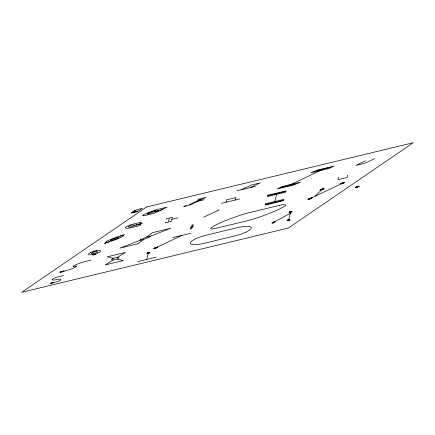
<?xml version="1.0" encoding="UTF-8"?>
<svg xmlns="http://www.w3.org/2000/svg" width="435" height="435" viewBox="0 0 435 435"><rect width="100%" height="100%" fill="white"/><g stroke="black" fill="none" stroke-linecap="round" stroke-linejoin="round"><path stroke-width="0.65" d="M93.019 254.518L92.856 255.155L95.14 254.605L95.308 253.958M93.835 251.316L94.003 250.669M96.124 250.756L96.287 250.12M146.704 259.456L148.368 252.931M165.447 222.22L165.289 222.834L171.385 221.366L172.423 217.288L166.328 218.756L166.175 219.37M168.492 221.486L169.22 218.636M226.059 202.226L226.684 199.779L235.824 197.577L235.199 200.024M274.643 202.074L276.736 193.847M288.584 220.072L290.662 211.916M338.55 177.252L337.924 179.698L347.065 177.496L347.69 175.049M315.321 196.142L322.09 189.279M143.827 239.332L138.134 243.758L119.853 248.162L140.113 240.234M146.704 237.097L152.397 232.671L170.678 228.266L150.456 236.183M356.319 187.365L357.053 186.865M113.23 259.961L105.101 264.969L123.382 260.57L116.939 259.075M117.336 257.428L125.459 252.414L107.184 256.819L113.638 258.314M290.265 211.905C290.694 212.568 291.88 210.991 289.759 212.117A1.637 0.288 -21.2 0 0 289.786 212.209L290.27 212.226A1.637 0.288 -21.2 0 0 290.602 212.16L290.749 212.122M272.832 222.497L272.517 222.736A1.637 0.288 -21.2 0 0 272.555 222.807L273.039 222.823A1.637 0.288 -21.2 0 0 273.37 222.758M273.43 222.513L290.335 213.21M343.014 183.032L342.72 183.048M107.043 242.295L104.471 243.518L109.299 241.757M119.826 236.21L122.371 234.998M122.077 235.672L124.655 234.449M186.164 205.402L183.722 206.565L189.818 205.097L206.087 197.349L199.997 198.817L197.555 199.98M189.209 204.667L200.6 199.246M241.479 189.676L251.245 185.027L260.38 182.825L250.62 187.474M155.86 247.814L181.895 235.417M289.264 185.294L322.101 169.661M365.607 160.792L355.841 165.436L364.981 163.234L374.747 158.59M310.166 198.599L342.709 183.108M155.529 247.836L154.969 248.135L155.85 247.868M156.029 247.803L156.306 247.651L155.893 247.7M321.759 189.307L321.199 189.606L322.585 189.247A1.637 0.288 -21.2 0 0 323.004 189.062L323.428 188.795L323.069 188.817A1.637 0.288 -21.2 0 0 322.667 188.926M322.422 189.258L322.982 188.959L321.644 189.442L322.286 189.165M342.541 183.119C340.257 184.01 344.808 182.548 343.09 182.869M148.482 252.974L148.063 253.007L148.346 253.012M273.316 222.475L273.735 222.443L273.452 222.432M148.041 252.8L147.454 253.154A1.637 0.288 -21.2 0 0 147.492 253.23L147.976 253.241A1.637 0.288 -21.2 0 0 148.302 253.175M288.693 220.115L288.28 220.143L288.563 220.153M288.905 220.202L289.498 219.849A1.637 0.288 -21.2 0 0 289.46 219.778L288.976 219.762A1.637 0.288 -21.2 0 0 288.65 219.827L288.351 219.833M155.92 247.58L155.203 247.863A2.18 0.386 -21.2 0 0 154.642 248.108L154.082 248.461L154.561 248.434A2.18 0.386 -21.2 0 0 155.094 248.282L156.524 247.765A2.18 0.386 -21.2 0 0 157.078 247.52L157.644 247.167L157.166 247.194A2.18 0.386 -21.2 0 0 156.633 247.341L155.366 247.847A1.637 0.288 -21.2 0 0 154.947 248.032L154.523 248.298L154.887 248.276A1.637 0.288 -21.2 0 0 155.284 248.167M155.833 247.928L156.752 247.488L155.67 247.928M342.78 182.82L341.883 183.168A2.73 0.484 -21.2 0 0 341.187 183.472A1.74 0.31 -21.2 0 0 340.648 183.76L340.567 183.967A1.849 0.326 -21.2 0 0 341.078 183.88A2.73 0.484 -21.2 0 0 341.747 183.695L343.536 183.048A2.73 0.484 -21.2 0 0 344.232 182.738A1.74 0.31 -21.2 0 0 344.765 182.45L344.814 182.249A1.74 0.31 -21.2 0 0 344.335 182.33A2.73 0.484 -21.2 0 0 343.672 182.515L342.046 183.157A2.18 0.386 -21.2 0 0 341.491 183.401L340.926 183.755L341.404 183.728A2.18 0.386 -21.2 0 0 341.937 183.575L343.204 183.07A1.637 0.288 -21.2 0 0 343.623 182.885L344.041 182.624L343.683 182.64A1.637 0.288 -21.2 0 0 343.286 182.754L342.378 183.13M342.649 183.336L343.367 183.059A2.18 0.386 -21.2 0 0 343.927 182.814L344.487 182.461L344.009 182.488A2.18 0.386 -21.2 0 0 343.476 182.635M310.106 198.828L310.824 198.55A2.18 0.386 -21.2 0 0 311.384 198.306L311.944 197.952L311.465 197.979A2.18 0.386 -21.2 0 0 310.933 198.126L309.502 198.648A2.18 0.386 -21.2 0 0 308.948 198.893L308.382 199.246L308.861 199.219A2.18 0.386 -21.2 0 0 309.394 199.072L311.052 198.278L310.546 198.365M322.047 189.453L321.324 189.752A2.18 0.386 -21.2 0 1 320.791 189.899L320.307 189.926L320.872 189.573A2.18 0.386 -21.2 0 1 321.427 189.328M310.177 198.539C311.982 198.055 306.8 199.872 310.742 198.246A1.637 0.288 -21.2 0 1 311.139 198.137L311.498 198.115L311.079 198.382A1.637 0.288 -21.2 0 1 310.661 198.561M50.574 283.294L53.625 282.272L53.472 282.88L50.574 283.294L55.805 282.032A5.552 0.984 -21.2 0 0 57.844 281.429L60.133 280.314A5.225 0.924 -21.2 0 0 60.682 279.71A8.183 1.452 -21.2 0 0 60.492 279.335A12.365 2.191 -21.2 0 0 58.072 279.265A8.183 1.452 -21.2 0 0 56.425 279.585A8.183 1.452 -21.2 0 1 54.777 279.906A12.365 2.191 -21.2 0 1 52.358 279.835A8.183 1.452 -21.2 0 1 52.167 279.466A5.225 0.924 -21.2 0 1 52.717 278.857L55.131 277.709A5.225 0.924 -21.2 0 1 57.05 277.138L63.401 275.611M148.123 252.773L147.15 253.224A2.18 0.386 -21.2 0 0 147.199 253.328L147.846 253.344A2.18 0.386 -21.2 0 0 148.281 253.257L149.281 252.713A1.637 0.288 -21.2 0 0 149.243 252.637L148.759 252.626A1.637 0.288 -21.2 0 0 148.427 252.686L148.047 252.724M290.406 211.763L289.454 212.182A2.18 0.386 -21.2 0 0 289.498 212.313L290.14 212.329A2.18 0.386 -21.2 0 0 290.58 212.242L291.885 211.622A2.18 0.386 -21.2 0 0 291.831 211.524L291.189 211.508A2.18 0.386 -21.2 0 0 290.749 211.589L290.433 211.676M272.968 222.35L273.517 222.187A2.18 0.386 -21.2 0 1 273.952 222.1L274.599 222.122A2.18 0.386 -21.2 0 1 274.648 222.22L273.517 222.72M288.323 219.92L287.671 220.289A1.637 0.288 -21.2 0 0 287.709 220.366L288.193 220.382A1.637 0.288 -21.2 0 0 288.525 220.317L289.802 219.778A2.18 0.386 -21.2 0 0 289.753 219.68L289.106 219.659A2.18 0.386 -21.2 0 0 288.666 219.746L288.459 219.8M290.825 212.101L291.58 211.698A1.637 0.288 -21.2 0 0 291.537 211.622L291.058 211.611A1.637 0.288 -21.2 0 0 290.727 211.671L290.569 211.714M273.593 222.698L274.344 222.296A1.637 0.288 -21.2 0 0 274.306 222.22L273.822 222.203A1.637 0.288 -21.2 0 0 273.495 222.269L272.223 222.78A2.18 0.386 -21.2 0 0 272.267 222.905L272.908 222.927A2.18 0.386 -21.2 0 0 273.349 222.84L273.441 222.742M288.41 219.892L287.377 220.338A2.18 0.386 -21.2 0 0 287.415 220.463L288.062 220.485A2.18 0.386 -21.2 0 0 288.503 220.398L288.905 220.284M59.899 272.207L64.097 270.913L61.656 272.071L59.899 272.207L65.13 270.951A8.183 1.452 -21.2 0 0 67.126 270.391A12.365 2.191 -21.2 0 0 72.493 268.444A8.183 1.452 -21.2 0 0 74.581 267.525A5.225 0.924 -21.2 0 0 76.185 266.66L76.696 266.204L76.424 266.041A5.552 0.984 -21.2 0 0 74.891 266.302A5.225 0.924 -21.2 0 1 73.45 266.546L73.091 266.399L73.602 265.937A5.225 0.924 -21.2 0 1 75.206 265.078A8.183 1.452 -21.2 0 1 77.294 264.154A12.365 2.191 -21.2 0 1 82.661 262.213A8.183 1.452 -21.2 0 1 84.656 261.652L91.002 260.125M148.15 252.686L148.449 252.604A2.18 0.386 -21.2 0 1 148.89 252.523L149.531 252.539A2.18 0.386 -21.2 0 1 149.586 252.637L148.384 253.235M219.245 209.811L203.624 217.244M135.899 210.235L134.758 210.513L131.365 212.829L132.506 212.557L136.699 209.697L142.414 208.321L138.662 210.883L132.952 212.258M316.06 170.384L334.341 165.985M236.912 190.775L255.187 186.37M154.539 211.682A3.485 0.614 -21.2 0 0 155.61 211.105L155.768 210.692A3.697 0.652 -21.2 0 0 154.746 210.866A5.459 0.968 -21.2 0 0 153.419 211.236L149.841 212.53A5.459 0.968 -21.2 0 0 148.449 213.15A3.485 0.614 -21.2 0 0 147.378 213.721L147.275 214.123A3.485 0.614 -21.2 0 0 148.237 213.96A5.459 0.968 -21.2 0 0 149.569 213.59L153.147 212.296A5.459 0.968 -21.2 0 0 154.539 211.682L162.598 209.741M197.952 201.22L204.048 199.752M277.008 188.98L295.289 184.576M221.491 203.324L239.772 198.925M134.551 225.33A5.459 0.968 -21.2 0 0 134.42 225.085L132.811 225.036A5.459 0.968 -21.2 0 0 131.713 225.248A3.485 0.614 -21.2 0 0 130.429 225.629L128.825 226.396A3.485 0.614 -21.2 0 0 128.456 226.798A5.459 0.968 -21.2 0 0 128.586 227.048L130.195 227.097A5.459 0.968 -21.2 0 0 131.294 226.88A3.697 0.652 -21.2 0 0 132.659 226.477L134.187 225.738A3.485 0.614 -21.2 0 0 134.551 225.33L142.609 223.389M267.797 195.266L286.078 190.867M171.901 219.327L177.997 217.859M265.301 205.054L283.582 200.649M172.755 237.619L191.036 233.22M137.563 261.658L155.844 257.254M192.346 224.944L193.483 224.977L190.878 226.216L193.151 226.282L190.546 227.521L192.765 227.489L190.215 228.826L191.351 228.859M309.584 198.953A1.637 0.288 -21.2 0 1 309.187 199.061L308.828 199.083L309.252 198.817A1.637 0.288 -21.2 0 1 309.666 198.637M342.133 183.461A1.637 0.288 -21.2 0 1 341.731 183.57L341.372 183.592L341.796 183.325A1.637 0.288 -21.2 0 1 342.209 183.14M321.514 189.633A1.637 0.288 -21.2 0 1 321.117 189.747L320.753 189.763L321.177 189.502A1.637 0.288 -21.2 0 1 321.596 189.317L322.862 188.812A2.18 0.386 -21.2 0 1 323.395 188.659L323.874 188.632L323.308 188.986A2.18 0.386 -21.2 0 1 322.754 189.23M156.437 247.461A1.637 0.288 -21.2 0 1 156.839 247.346L157.198 247.33L156.774 247.591A1.637 0.288 -21.2 0 1 156.361 247.776M136.15 224.661L135.997 225.27L140.641 223.862L136.15 224.661M141.06 222.231L140.228 225.493L131.087 227.695A10.913 1.93 -21.2 0 1 128.89 228.125A16.486 2.92 -21.2 0 1 125.666 228.032A10.913 1.93 -21.2 0 1 125.41 227.532A6.971 1.234 -21.2 0 1 126.145 226.722L129.358 225.194A6.971 1.234 -21.2 0 1 131.919 224.433L141.06 222.231M265.638 203.749L265.426 204.564L283.707 200.16L283.914 199.344L265.638 203.749M267.672 195.755L267.465 196.571L285.746 192.172L285.953 191.356L267.672 195.755M147.829 252.996L148.977 252.784L147.829 252.996M272.897 222.579L274.039 222.367L272.897 222.579M290.395 211.948L290.966 211.845L290.395 211.948M288.052 220.137L289.193 219.925L288.052 220.137M106.33 241.599L105.651 242.213L106.004 242.425A7.4 1.31 -21.2 0 0 108.054 242.083A10.913 1.93 -21.2 0 0 110.713 241.338A16.486 2.92 -21.2 0 0 117.869 238.744A10.913 1.93 -21.2 0 0 120.653 237.515A6.971 1.234 -21.2 0 0 122.79 236.368L123.469 235.754L122.996 235.563A6.971 1.234 -21.2 0 0 121.071 235.884A10.913 1.93 -21.2 0 0 118.407 236.629A16.486 2.92 -21.2 0 0 111.251 239.223A10.913 1.93 -21.2 0 0 108.467 240.452A6.971 1.234 -21.2 0 0 106.33 241.599M110.447 240.294L110.343 240.696A3.485 0.614 -21.2 0 0 111.306 240.533A5.459 0.968 -21.2 0 0 112.638 240.163L116.216 238.864A5.459 0.968 -21.2 0 0 117.608 238.249A3.485 0.614 -21.2 0 0 118.679 237.679L118.837 237.265A3.697 0.652 -21.2 0 0 117.814 237.434A5.459 0.968 -21.2 0 0 116.488 237.809L112.91 239.103A5.459 0.968 -21.2 0 0 111.512 239.718A3.485 0.614 -21.2 0 0 110.447 240.294M143.262 215.031L142.582 215.64L143.061 215.836A6.971 1.234 -21.2 0 0 144.985 215.51L154.126 213.308L167.143 207.114L158.003 209.317A10.913 1.93 -21.2 0 0 155.338 210.056A16.486 2.92 -21.2 0 0 148.183 212.65A10.913 1.93 -21.2 0 0 145.399 213.879A6.971 1.234 -21.2 0 0 143.262 215.031M140.331 239.783L139.918 240.153L140.206 240.267A4.181 0.74 -21.2 0 0 141.359 240.076A6.547 1.158 -21.2 0 0 142.957 239.631L147.253 238.07A6.547 1.158 -21.2 0 0 148.922 237.336A4.181 0.74 -21.2 0 0 150.206 236.645L150.401 236.151A4.437 0.788 -21.2 0 0 149.172 236.357A6.547 1.158 -21.2 0 0 147.574 236.803L143.284 238.358A6.547 1.158 -21.2 0 0 141.609 239.098A4.181 0.74 -21.2 0 0 140.331 239.783M153.805 248.467L153.751 248.668A1.74 0.31 -21.2 0 0 154.235 248.586A2.73 0.484 -21.2 0 0 154.898 248.401L156.687 247.754A2.73 0.484 -21.2 0 0 157.383 247.444A1.74 0.31 -21.2 0 0 157.921 247.162L158.003 246.955A1.849 0.326 -21.2 0 0 157.492 247.036A2.73 0.484 -21.2 0 0 156.823 247.227L155.034 247.874A2.73 0.484 -21.2 0 0 154.338 248.178A1.74 0.31 -21.2 0 0 153.805 248.467M308.105 199.252L308.024 199.458A1.849 0.326 -21.2 0 0 308.535 199.371A2.73 0.484 -21.2 0 0 309.203 199.186L310.992 198.539A2.73 0.484 -21.2 0 0 311.688 198.235A1.74 0.31 -21.2 0 0 312.221 197.947L312.27 197.746A1.74 0.31 -21.2 0 0 311.792 197.827A2.73 0.484 -21.2 0 0 311.128 198.012L309.339 198.659A2.73 0.484 -21.2 0 0 308.638 198.964A1.74 0.31 -21.2 0 0 308.105 199.252M320.035 189.937L319.953 190.138A1.849 0.326 -21.2 0 0 320.464 190.057A2.73 0.484 -21.2 0 0 321.128 189.867L322.917 189.22A2.73 0.484 -21.2 0 0 323.613 188.915A1.74 0.31 -21.2 0 0 324.151 188.627L324.2 188.426A1.74 0.31 -21.2 0 0 323.716 188.507A2.73 0.484 -21.2 0 0 323.053 188.692L321.264 189.339A2.73 0.484 -21.2 0 0 320.568 189.649A1.74 0.31 -21.2 0 0 320.035 189.937M132.311 212.438L131.56 212.949L136.557 211.742L137.308 211.231L132.311 212.438M146.682 206.946L21.75 292.271L288.318 228.054L413.25 142.729L146.682 206.946M355.982 187.121L355.243 187.626L359.337 186.31L355.982 187.121M357.874 186.332L355.64 187.86L356.711 187.605L358.946 186.077L357.874 186.332M90.556 252.523L89.208 253.295A6.971 1.234 -21.2 0 0 88.479 254.105A10.913 1.93 -21.2 0 0 88.735 254.6A16.486 2.92 -21.2 0 0 91.959 254.692A10.913 1.93 -21.2 0 0 94.156 254.268A6.971 1.234 -21.2 0 0 96.717 253.507L99.936 251.979A6.971 1.234 -21.2 0 0 100.664 251.169A10.913 1.93 -21.2 0 0 100.409 250.669A16.486 2.92 -21.2 0 0 97.184 250.576A10.913 1.93 -21.2 0 0 94.988 251.006A7.4 1.31 -21.2 0 0 92.269 251.811L90.556 252.523M92.563 252.577L91.888 252.963A3.485 0.614 -21.2 0 0 91.524 253.371A5.459 0.968 -21.2 0 0 91.654 253.621L93.264 253.665A5.459 0.968 -21.2 0 0 94.362 253.453A3.697 0.652 -21.2 0 0 95.722 253.05L97.255 252.305A3.485 0.614 -21.2 0 0 97.619 251.903A5.459 0.968 -21.2 0 0 97.489 251.653L95.879 251.609A5.459 0.968 -21.2 0 0 94.781 251.821A3.485 0.614 -21.2 0 0 93.498 252.202L92.563 252.577M112.872 258.624L112.067 259.086A4.181 0.74 -21.2 0 0 111.626 259.575A6.547 1.158 -21.2 0 0 111.779 259.874L113.714 259.929A6.547 1.158 -21.2 0 0 115.03 259.673A4.437 0.788 -21.2 0 0 116.667 259.189L118.499 258.298A4.181 0.74 -21.2 0 0 118.94 257.814A6.547 1.158 -21.2 0 0 118.782 257.515L116.852 257.46A6.547 1.158 -21.2 0 0 115.531 257.716A4.181 0.74 -21.2 0 0 113.997 258.167L112.872 258.624M147.362 252.904L147.025 253.099A1.74 0.31 -21.2 0 0 146.845 253.3A2.73 0.484 -21.2 0 0 146.905 253.426L147.715 253.447A2.73 0.484 -21.2 0 0 148.264 253.339A1.849 0.326 -21.2 0 0 148.944 253.137L149.705 252.768A1.74 0.31 -21.2 0 0 149.89 252.566A2.73 0.484 -21.2 0 0 149.825 252.441L149.02 252.42A2.73 0.484 -21.2 0 0 148.471 252.523A1.74 0.31 -21.2 0 0 147.829 252.713L147.362 252.904M289.661 211.888L289.324 212.084A1.74 0.31 -21.2 0 0 289.139 212.285A2.73 0.484 -21.2 0 0 289.204 212.41L290.009 212.432A2.73 0.484 -21.2 0 0 290.558 212.323A1.74 0.31 -21.2 0 0 291.2 212.133L292.005 211.753A1.74 0.31 -21.2 0 0 292.19 211.551A2.73 0.484 -21.2 0 0 292.124 211.426L291.319 211.405A2.73 0.484 -21.2 0 0 290.77 211.508A1.849 0.326 -21.2 0 0 290.091 211.709L289.661 211.888M272.43 222.486L272.092 222.676A1.74 0.31 -21.2 0 0 271.908 222.883A2.73 0.484 -21.2 0 0 271.973 223.003L272.778 223.03A2.73 0.484 -21.2 0 0 273.327 222.921A1.74 0.31 -21.2 0 0 273.968 222.731L274.773 222.35A1.74 0.31 -21.2 0 0 274.953 222.149A2.73 0.484 -21.2 0 0 274.893 222.024L274.083 222.002A2.73 0.484 -21.2 0 0 273.533 222.106A1.849 0.326 -21.2 0 0 272.854 222.307L272.43 222.486M287.584 220.045L287.247 220.235A1.74 0.31 -21.2 0 0 287.062 220.436A2.73 0.484 -21.2 0 0 287.127 220.561L287.932 220.583A2.73 0.484 -21.2 0 0 288.481 220.48A1.74 0.31 -21.2 0 0 289.123 220.289L289.928 219.909A1.74 0.31 -21.2 0 0 290.107 219.702A2.73 0.484 -21.2 0 0 290.042 219.577L289.237 219.555A2.73 0.484 -21.2 0 0 288.688 219.664A1.849 0.326 -21.2 0 0 288.008 219.865L287.584 220.045M157.285 210.73L154.844 211.894L160.635 210.214L157.285 210.73M282.217 186.501L278.96 188.05L297.241 183.646L300.493 182.096L282.217 186.501M314.108 171.314L310.856 172.864L329.132 168.465L332.389 166.915L314.108 171.314M245.987 232.121L241.713 233.899A18.498 3.273 -21.2 0 1 234.911 235.911L204.45 243.247A27.285 4.834 -21.2 0 1 198.953 244.318A41.222 7.297 -21.2 0 1 190.894 244.084A27.285 4.834 -21.2 0 1 190.253 242.844A17.422 3.083 -21.2 0 1 192.085 240.816A8.26 1.463 -21.2 0 1 200.122 236.988A17.422 3.083 -21.2 0 1 206.527 235.096L236.993 227.755A27.285 4.834 -21.2 0 1 242.485 226.689A41.222 7.297 -21.2 0 1 250.544 226.923A27.285 4.834 -21.2 0 1 251.185 228.163A17.422 3.083 -21.2 0 1 249.358 230.191A8.26 1.463 -21.2 0 1 245.987 232.121M279.71 205.315L249.244 212.655A27.285 4.834 -21.2 0 0 242.594 214.515A41.222 7.297 -21.2 0 0 224.705 220.996A27.285 4.834 -21.2 0 0 217.739 224.068A17.422 3.083 -21.2 0 0 212.4 226.939A8.26 1.463 -21.2 0 0 211.883 228.957A17.422 3.083 -21.2 0 0 216.701 228.147L247.167 220.806A27.285 4.834 -21.2 0 0 253.817 218.946A41.222 7.297 -21.2 0 0 271.706 212.465A27.285 4.834 -21.2 0 0 278.672 209.393A17.422 3.083 -21.2 0 0 284.012 206.522A8.26 1.463 -21.2 0 0 285.713 204.988L284.822 204.455A18.498 3.273 -21.2 0 0 279.71 205.315"/></g></svg>
